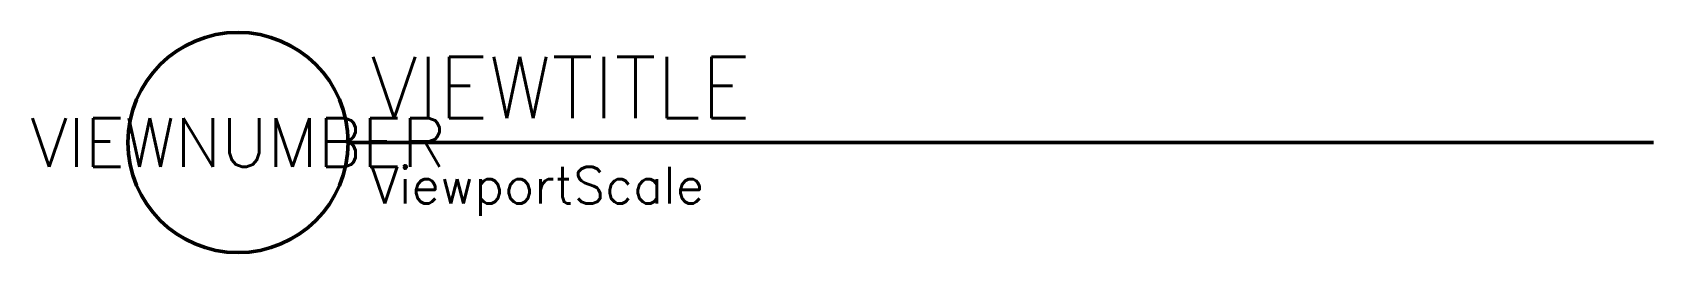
# Model space of a CAD drawing. Header units: millimetres. Extents: x -1260 to 8675, y -675 to 675.
import ezdxf
from ezdxf.enums import TextEntityAlignment as Align

# ---------------------------------------------------------------- set-up
doc = ezdxf.new("R2010")
doc.units = ezdxf.units.MM
doc.header["$LTSCALE"] = 0.5
doc.layers.add('A010G', color=213, linetype='Continuous', lineweight=50)
doc.styles.add('RomanS', font='romans.shx')

# ---------------------------------------------------------------- blocks, each defined once
blk = doc.blocks.new('*U10')
blk.add_lwpolyline([(0, 0), (80, 0)])
at = {"color": 0, "linetype": 'ByBlock', "lineweight": -2}
blk.add_circle((-6.75, 0), 6.75, dxfattribs=at)
blk.add_circle((-6.75, 0), 6.75, dxfattribs=at)
at = {"color": 0, "linetype": 'ByBlock', "lineweight": -2, "style": 'RomanS'}
blk.add_attdef('TITLE', (1.369, 1.5), '', height=3.75, dxfattribs=at)
blk.add_attdef('NUMBER', text='', height=3, dxfattribs=at).set_placement((-6.75, 0), align=Align.MIDDLE)
blk.add_attdef('SCALE', text='', height=2.25, dxfattribs=at).set_placement((1.369, -1.5), align=Align.TOP_LEFT)

msp = doc.modelspace()

# ---------------------------------------------------------------- block references
at = {"layer": 'A010G', "xscale": 100, "yscale": 100, "zscale": 100}
msp.add_blockref('*U10', (675, 0), dxfattribs=at).add_auto_attribs({'SCALE': 'ViewportScale', 'TITLE': 'VIEWTITLE', 'NUMBER': 'VIEWNUMBER'})

doc.saveas('drawing.dxf')
